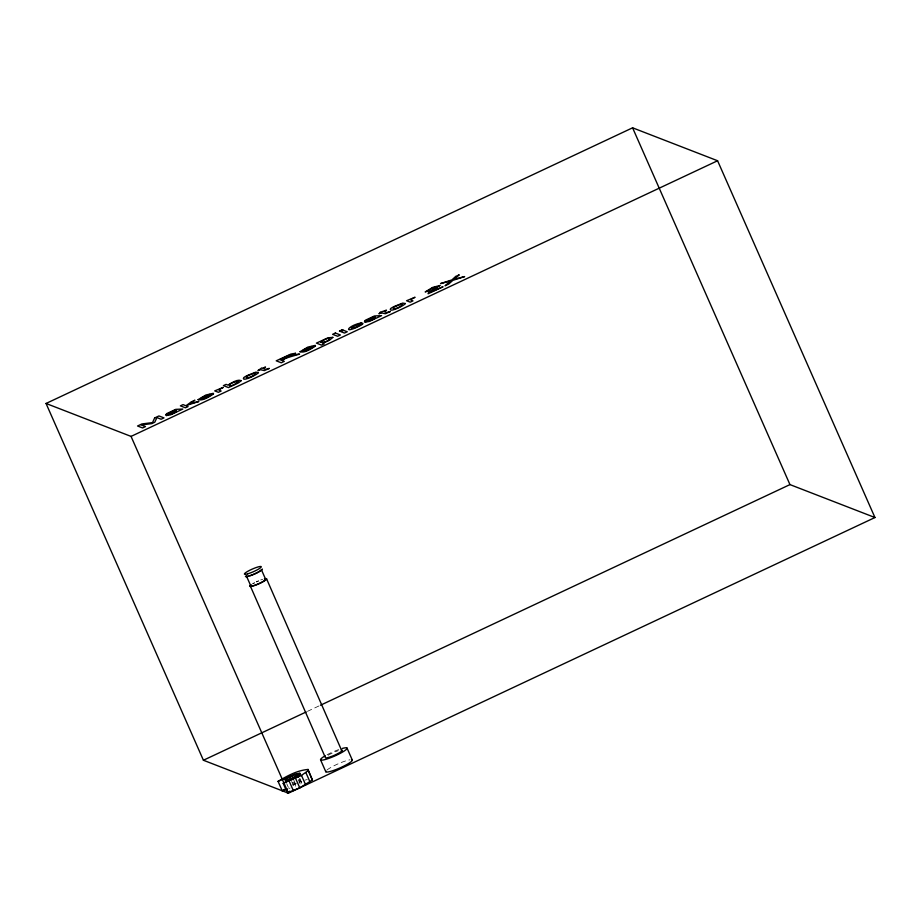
<?xml version="1.0" encoding="UTF-8"?>
<svg xmlns="http://www.w3.org/2000/svg" width="921" height="921" viewBox="0 0 921 921"><rect width="100%" height="100%" fill="white"/><g stroke="black" fill="none" stroke-linecap="round" stroke-linejoin="round"><path stroke-width="0.69" stroke-dasharray="4.61 3.45" d="M307.453 711.357L319.161 705.854M288.883 788.537L290.138 787.973M292.533 785.049L296.378 783.38M298.957 782.263L301.351 781.411M304.943 780.122L307.28 779.534M299.786 778.176L301.858 782.896L300.58 783.264L299.014 779.719M299.555 779.028L301.639 783.748M298.323 779.753L300.925 785.648M293.857 780.294L295.94 785.014L294.329 785.74L292.763 782.205M293.753 781.987L296.366 787.881M291.612 781.48L294.225 787.374M286.799 783.817L288.365 787.363M326.99 770.014A14.483 2.245 -23.8 0 1 349.899 759.813M253.114 583.707A8.162 1.266 -23.8 0 1 254.703 582.82M256.545 581.911A8.162 1.266 -23.8 0 1 258.49 581.036M328.06 755.278A9.222 1.428 -23.8 0 1 338.306 750.719M252.458 583.856A9.222 1.428 -23.8 0 1 254.254 582.855M256.326 581.83A9.222 1.428 -23.8 0 1 258.525 580.852M260.701 579.988A9.222 1.428 -23.8 0 1 262.704 579.297M327.116 754.713A14.483 2.245 -23.8 0 1 339.377 749.36"/><path stroke-width="1.38" d="M264.396 578.825A9.222 1.428 -23.8 0 1 266.641 578.987L341.864 750.972A9.222 1.428 -23.8 0 1 332.354 756.118A9.222 1.428 -23.8 0 1 325.343 757.523L250.121 585.537A9.222 1.428 -23.8 0 1 251.042 584.777M266.641 578.987L266.261 579.551A9.222 1.428 -23.8 0 1 256.752 584.697A9.222 1.428 -23.8 0 1 249.741 586.101M308.051 769.461L312.38 780.018L299.774 787.858L287.352 792.785L283.184 783.345L301.478 775.413L308.213 770.578L308.051 769.461C297.253 770.336 287.248 775.908 278.073 781.353L282.229 790.794L287.548 788.986M283.184 783.345L296.769 776.207L300.269 773.421L294.962 774.308L278.073 781.353M287.352 792.785L289.666 791.254M282.229 790.794L284.439 789.424M46.05 403.467L632.589 127.812L717.586 160.749L874.95 517.533L288.411 793.188L203.414 760.251L46.05 403.467L131.047 436.404L288.411 793.188M131.047 436.404L717.586 160.749M203.414 760.251L306.152 711.968M320.462 705.244L789.953 484.596L874.95 517.533M632.589 127.812L789.953 484.596M347.021 748.071L352.271 759.975M265.674 579.39L261.368 569.639A8.162 1.266 -23.8 0 1 249.879 575.66M246.402 575.936L250.708 585.698M320.566 759.86L325.815 771.763M308.213 770.578L312.38 780.018M305.91 772.661L310.066 782.102M301.478 775.413L305.645 784.853M299.567 773.145L300.603 775.505M298.761 773.226L299.797 775.586M297.702 773.456L298.738 775.816M296.412 773.824L297.978 777.359M294.962 774.308L296.009 776.668M295.606 778.418L299.774 787.858M293.396 774.906L294.444 777.266M291.773 775.574L293.339 779.12M290.161 776.299L291.727 779.845M288.618 777.059L289.666 779.419M289.182 781.192L293.35 790.632M287.202 777.808L288.25 780.168M285.982 778.533L287.018 780.893M284.716 779.097L286.281 782.643M351.511 759.687A14.483 2.245 -23.8 0 1 340.24 767.792A14.483 2.245 -23.8 0 1 325.953 771.061M341.277 750.039A9.222 1.428 -23.8 0 1 342.244 750.408M264.822 579.067A8.162 1.266 -23.8 0 1 258.87 583.626A8.162 1.266 -23.8 0 1 251.042 585.203M248.382 576.074A8.162 1.266 -23.8 0 1 246.575 576.212M342.301 748.439A14.483 2.245 -23.8 0 1 343.487 751.49A14.483 2.245 -23.8 0 1 324.157 759.779A14.483 2.245 -23.8 0 1 325.228 755.773M262.278 568.994A9.222 1.428 -23.8 0 1 253.816 574.37A9.222 1.428 -23.8 0 1 245.516 576.155M169.326 414.277C170.753 414.623 177.488 412.067 176.406 410.444L169.326 414.277M368.055 320.876C369.494 321.222 376.217 318.666 375.146 317.043L368.055 320.876M198.084 399.656C202.678 401.199 209.539 396.686 213.568 393.774C209.965 395.074 206.039 398.989 201.411 398.885L213.327 393.29L205.809 395.051L198.084 399.656M300.05 351.741C304.632 353.284 311.494 348.771 315.523 345.859C311.92 347.159 307.994 351.074 303.366 350.97L315.281 345.375L307.764 347.136L300.05 351.741M320.681 342.036C330.697 343.614 333.552 333.183 320.681 342.036M332.849 337.362L329.741 340.022L322.385 343.084L324.261 343.809L321.521 345.099L316.421 343.119L327.957 337.834L332.849 337.362M292.418 354.631L281.561 360.295L279.846 359.627L289.793 355.034L292.418 354.631M166.379 415.544L170.558 414.83L182.83 409.039L175.727 409.361L166.736 413.598L165.722 414.876L175.715 410.11L166.379 415.544M365.107 322.143L369.286 321.429L381.57 315.638L374.456 315.961L365.464 320.197L364.463 321.487L374.444 316.709L365.107 322.143M351.269 327.6L351.465 328.29L353.422 328.164A3.742 0.576 -23.8 0 0 355.99 327.266L362.897 323.283L362.736 323.904A6.24 0.967 -23.8 0 1 360.859 325.286C341.265 335.463 347.793 325.228 361.757 322.845L351.269 327.6M439.858 285.522L430.579 292.095L443.036 286.742L428.104 293.753L428.564 292.394L436.692 286.788L431.592 288.388L428.253 290.967L425.18 291.922L432.812 287.352L439.858 285.522M238.424 381.801C227.763 390.009 225.035 383.24 238.113 381.444L238.424 381.801M154.647 417.961L152.541 422.589L141.88 423.959L137.563 425.997L142.582 427.943L145.472 426.584L141.155 424.972L151.804 423.614L154.786 422.198L156.915 417.57L161.094 419.239L163.961 417.892L158.93 415.947L154.647 417.961M255.554 373.696C253.828 375.872 246.851 379.302 245.999 376.931A4.156 0.645 -23.8 0 1 248.071 375.618L253.701 373.385L255.554 373.696M402.442 304.655C400.727 306.843 393.739 310.273 392.899 307.902A4.156 0.645 -23.8 0 1 394.971 306.578L400.589 304.344L402.442 304.655M241.21 380.638L238.654 382.768L228.466 387.58L223.423 385.623L226.071 384.379L227.901 385.082C231.655 383.044 237.215 378.922 241.21 380.638M258.433 372.556C257.523 374.697 240.841 382.526 243.72 377.645A7.495 1.163 -23.8 0 1 247.127 375.607L255.75 372.153L258.433 372.556M405.321 303.516C404.411 305.657 387.729 313.497 390.608 308.616A7.495 1.163 -23.8 0 1 394.015 306.566L402.638 303.113L405.321 303.516M295.468 353.296L293.315 354.976C312.207 351.695 282.425 357.682 282.125 360.514L284.278 361.343L281.262 362.77L276.231 360.813L290.932 354.055L295.468 353.296M219.44 389.422L219.025 390.205L221.132 391.022L218.404 392.311L214.731 390.884L223.227 387.396L219.44 389.422M411.273 299.267L410.847 300.062L412.953 300.879L410.225 302.157L406.564 300.741L415.049 297.253L411.273 299.267M201.572 397.722L200.997 398.666L210.034 394.418L201.572 397.722M303.527 349.807L302.951 350.751L311.989 346.503L303.527 349.807M455.653 276.496L451.935 279.892L440.537 283.599L450.473 281.032L445.062 285.786L448.711 284.071L452.821 280.364L464.645 276.576L454.226 279.27L459.257 274.803L455.653 276.496M191.395 401.855L185.938 405.758L183.026 404.618L180.401 405.862L185.42 407.807L188.057 406.575L186.675 406.034L188.494 404.78L198.901 401.475L190.037 403.674L194.895 400.209L191.395 401.855M269.162 368.446L264.327 370.587L260.643 369.747L257.938 370.587L261.875 367.859L262.899 368.25L265.501 367.03L263.406 368.446L265.801 369.379L269.162 368.446M390.124 311.609L385.289 313.739L381.605 312.898L378.899 313.739L381.098 312.703L380.074 312.311L386.463 310.181L384.368 311.597L386.762 312.53L390.124 311.609M335.348 333.034L332.619 334.323L337.65 336.269L340.379 334.979L335.348 333.034M342.232 329.799L339.446 331.111L342.923 330.075L342.232 329.799M343.602 330.34L340.828 331.641L344.477 333.057L347.252 331.756L343.602 330.34M247.634 573.852A9.222 1.428 -23.8 0 0 261.207 567.025A9.222 1.428 -23.8 0 0 249.66 570.318A9.222 1.428 -23.8 0 0 247.634 573.852"/></g></svg>
